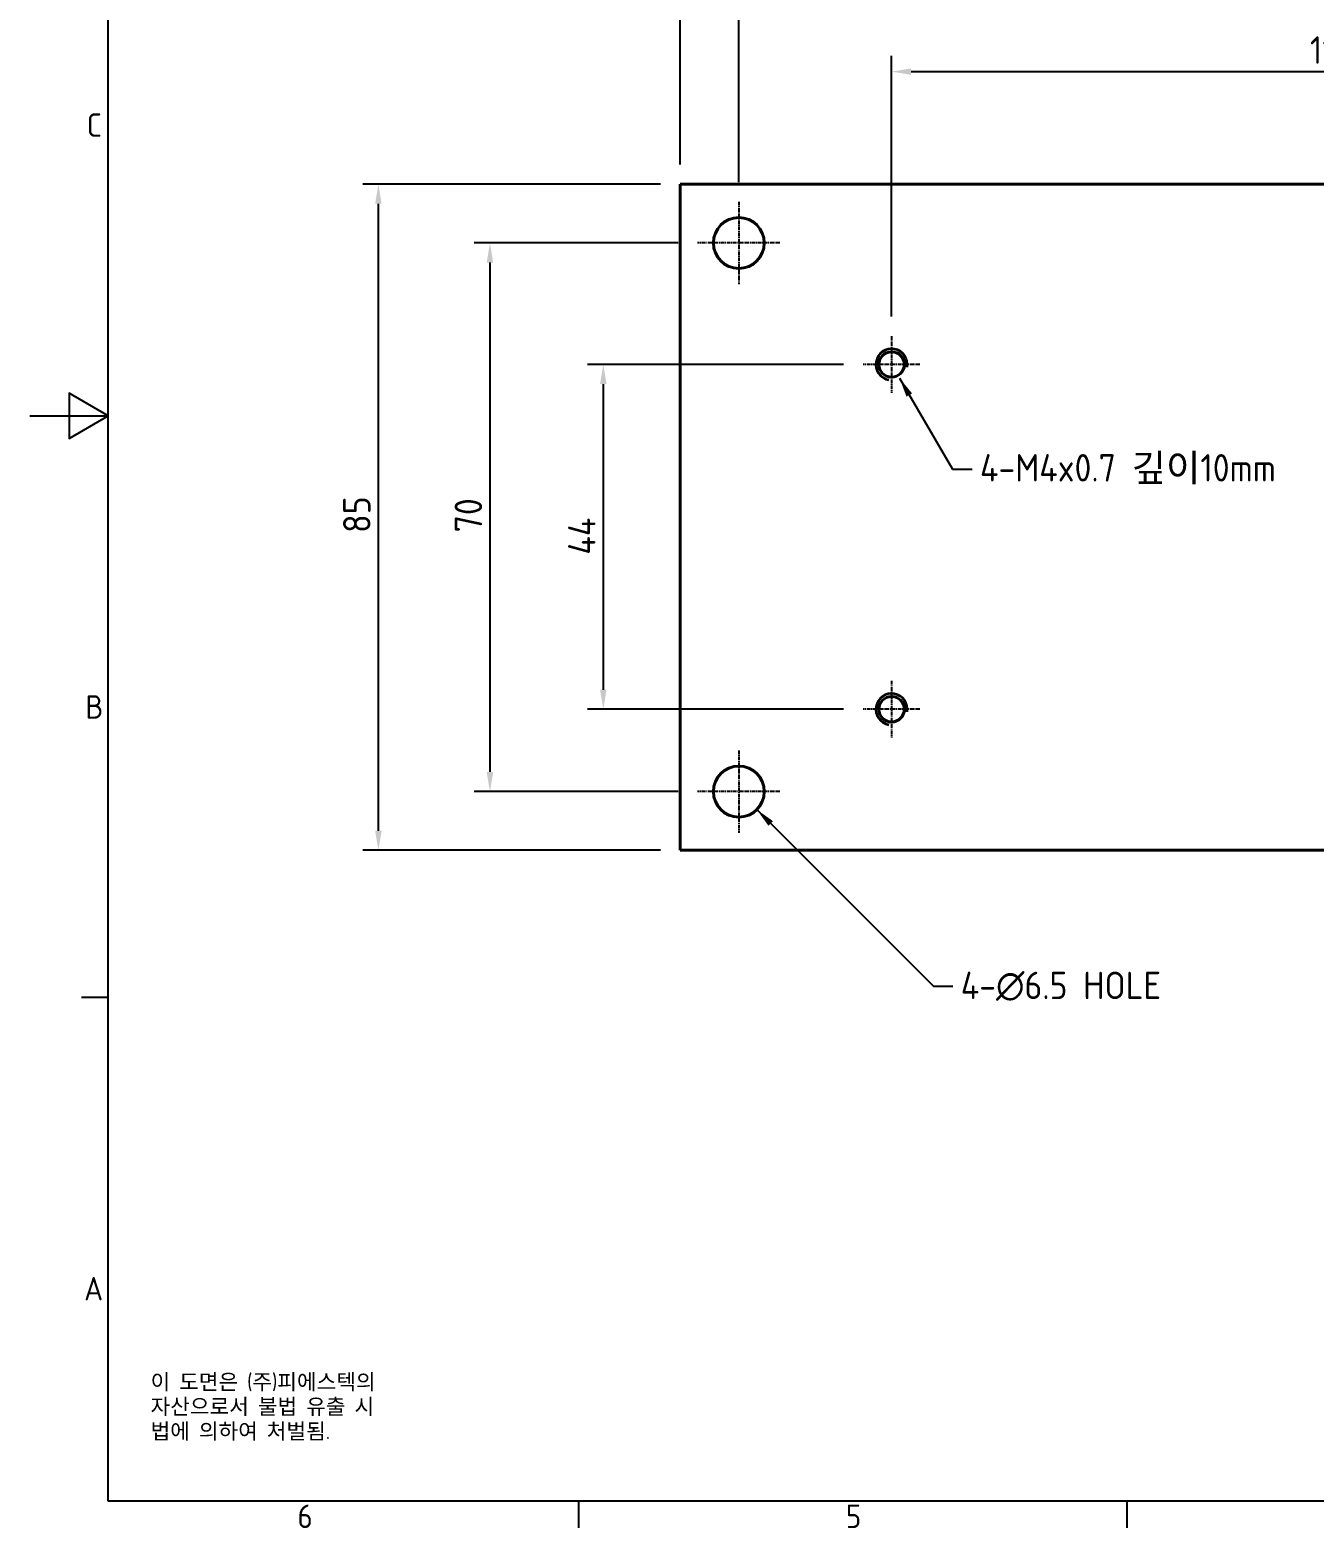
# Model space of a CAD drawing. Header units: millimetres. Extents: x 0 to 420, y 0 to 297.
# Drawn here: x 0 to 163.9, y 6.6 to 197.7 of the extents above; entities that cross this region are included whole.
import ezdxf

# ---------------------------------------------------------------- set-up
doc = ezdxf.new("R2010")
doc.units = ezdxf.units.MM
doc.linetypes.add('CHAIN', pattern=[0.7087, 0.4724, -0.0591, 0.1181, -0.0591])
doc.layers.get('0').update_dxf_attribs({"color": 3, "lineweight": 25, "true_color": 0x00ff00})
for name, color, linetype, lineweight, true_color in [('가시적인 것(ISO)', 3, 'Continuous', 40, 0x00ff00), ('가시적인 좁은 것(ISO)', 3, 'Continuous', 35, 0x00ff00), ('기호(ISO)', 5, 'Continuous', 25, 0x0000ff), ('중심 표식(ISO)', 1, 'Continuous', 25, 0xff0000), ('치수(ISO)', 2, 'Continuous', 25, 0xffff00)]:
    doc.layers.add(name, color=color, linetype=linetype, lineweight=lineweight, true_color=true_color)
doc.layers.add('경계(ISO)', color=7, linetype='Continuous', lineweight=25)
doc.styles.add('문자 텍스트_PSTEK_POSCO', font='isocp.shx')
doc.styles.add('치수 텍스트_PSTEK_POSCO', font='isocp.shx')
doc.dimstyles.new('치수_PSTEK_POSCO', dxfattribs={"dimtxt": 3.5, "dimasz": 2.5, "dimexe": 2, "dimexo": 2.5, "dimgap": 1, "dimtad": 1, "dimrnd": 1e-08, "dimdsep": 46, "dimtxsty": '치수 텍스트_PSTEK_POSCO', "dimcen": 0.09, "dimdle": 10, "dimclrd": 7, "dimclre": 7, "dimclrt": 2, "dimadec": 1, "dimazin": 2, "dimtfac": 1, "dimtmove": 0, "dimatfit": 3, "dimfxl": 1, "dimtolj": 1, "dimlwd": -1, "dimlwe": -1, "dimarcsym": 0})
doc.dimstyles.new('치수_PSTEK_POSCO$7', dxfattribs={"dimtxt": 3.5, "dimasz": 2.5, "dimexe": 2, "dimexo": 2.5, "dimgap": 1, "dimtad": 1, "dimrnd": 1e-08, "dimdsep": 46, "dimtxsty": '치수 텍스트_PSTEK_POSCO', "dimcen": 0.09, "dimdle": 10, "dimclrd": 7, "dimclre": 7, "dimclrt": 2, "dimadec": 1, "dimazin": 2, "dimtfac": 1, "dimtmove": 0, "dimatfit": 3, "dimfxl": 1, "dimtolj": 1, "dimlwd": -1, "dimlwe": -1, "dimarcsym": 0})

# ---------------------------------------------------------------- blocks, each defined once
blk = doc.blocks.new('경계 Default Border')
at = {"layer": '경계(ISO)'}
for p, q in [((10, 74.25000190734863), (6.599999666213989, 74.25000190734863)), ((70, 10), (70, 6.599999666213989)), ((140, 10), (140, 6.599999666213989))]:
    blk.add_line(p, q, dxfattribs=at)
at = {"layer": '경계(ISO)', "flags": 128}
for points in [[(10, 10), (10, 287.0000076293945), (410, 287.0000076293945), (410, 10), (10, 10)], [(0, 148.5000038146973), (10, 148.5000038146973), (5, 151.3867473602295), (5, 145.6132507324219), (10, 148.5000038146973)]]:
    blk.add_lwpolyline(points, dxfattribs=at)
at = {"layer": '경계(ISO)', "color": 2, "true_color": 0xffff00, "char_height": 3.00000011920929, "attachment_point": 7, "style": '문자 텍스트_PSTEK_POSCO'}
for s, insert in [('C', (7.244539400955009, 184.0963944559917)), ('B', (7.078270083685684, 109.8463944559917)), ('A', (6.914400698149937, 35.61784856929444)), ('6', (34.14453946055966, 6.57139439638704)), ('5', (104.1445394605597, 6.57139439638704))]:
    blk.add_mtext(s, dxfattribs=dict(at, insert=insert))
blk = doc.blocks.new('*D23')
at = {"layer": 'Defpoints', "color": 0, "transparency": 16777216}
for p in [(44.46972043769205, 178.0499717600621), (82.97318835649902, 178.0499717600621), (82.97318835649901, 93.0499717600621)]:
    blk.add_point(p, dxfattribs=at)
at = {"layer": '치수(ISO)', "color": 7, "transparency": 16777216}
for p, q in [((80.47318835649902, 178.0499717600621), (42.46972043769205, 178.0499717600621)), ((44.46972043769203, 95.5499717600621), (44.46972043769205, 175.5499717600621)), ((80.47318835649901, 93.0499717600621), (42.46972043769203, 93.0499717600621))]:
    blk.add_line(p, q, dxfattribs=at)
for points in [[(44.05305377102538, 175.5499717600621), (44.88638710435871, 175.5499717600621), (44.46972043769205, 178.0499717600621)], [(44.05305377102537, 95.5499717600621), (44.8863871043587, 95.5499717600621), (44.46972043769203, 93.0499717600621)]]:
    blk.add_solid(points, dxfattribs=at)
at = {"layer": '치수(ISO)', "color": 2, "transparency": 16777216, "insert": (41.71972043769202, 133.5524843866468), "char_height": 3.5, "attachment_point": 4, "rotation": 90, "style": '치수 텍스트_PSTEK_POSCO'}
blk.add_mtext('\\A1;85', dxfattribs=at)
blk = doc.blocks.new('*D24')
at = {"layer": 'Defpoints', "color": 0, "transparency": 16777216}
for p in [(247.973188356499, 219.8047559288247), (82.97318835649902, 178.0499717600621), (247.973188356499, 178.0499717600621)]:
    blk.add_point(p, dxfattribs=at)
at = {"layer": '치수(ISO)', "color": 7, "transparency": 16777216}
for p, q in [((82.97318835649902, 180.5499717600621), (82.97318835649902, 221.8047559288247)), ((247.973188356499, 180.5499717600621), (247.973188356499, 221.8047559288247)), ((85.47318835649902, 219.8047559288247), (245.473188356499, 219.8047559288247))]:
    blk.add_line(p, q, dxfattribs=at)
for points in [[(85.47318835649902, 220.2214225954913), (85.47318835649902, 219.388089262158), (82.97318835649902, 219.8047559288247)], [(245.473188356499, 220.2214225954913), (245.473188356499, 219.388089262158), (247.973188356499, 219.8047559288247)]]:
    blk.add_solid(points, dxfattribs=at)
at = {"layer": '치수(ISO)', "color": 2, "transparency": 16777216, "insert": (162.6007009830838, 222.5547559288247), "char_height": 3.5, "attachment_point": 4, "style": '치수 텍스트_PSTEK_POSCO'}
blk.add_mtext('\\A1;165', dxfattribs=at)
blk = doc.blocks.new('*D25')
at = {"layer": 'Defpoints', "color": 0, "transparency": 16777216}
for p in [(85.223188356499, 170.5499717600621), (58.71168331022479, 100.5499717600621), (85.223188356499, 100.5499717600621)]:
    blk.add_point(p, dxfattribs=at)
at = {"layer": '치수(ISO)', "color": 7, "transparency": 16777216}
for p, q in [((82.723188356499, 170.5499717600621), (56.71168331022481, 170.5499717600621)), ((58.71168331022481, 168.0499717600621), (58.71168331022479, 103.0499717600621)), ((82.723188356499, 100.5499717600621), (56.71168331022479, 100.5499717600621))]:
    blk.add_line(p, q, dxfattribs=at)
for points in [[(58.29501664355814, 168.0499717600621), (59.12834997689147, 168.0499717600621), (58.71168331022481, 170.5499717600621)], [(58.29501664355813, 103.0499717600621), (59.12834997689146, 103.0499717600621), (58.71168331022479, 100.5499717600621)]]:
    blk.add_solid(points, dxfattribs=at)
at = {"layer": '치수(ISO)', "color": 2, "transparency": 16777216, "insert": (55.96168331022478, 133.6235938073062), "char_height": 3.5, "attachment_point": 4, "rotation": 90, "style": '치수 텍스트_PSTEK_POSCO'}
blk.add_mtext('\\A1;70', dxfattribs=at)
blk = doc.blocks.new('*D26')
at = {"layer": 'Defpoints', "color": 0, "transparency": 16777216}
for p in [(240.473188356499, 206.6588185544748), (90.47318835649901, 175.7999717600621), (240.473188356499, 175.7999717600621)]:
    blk.add_point(p, dxfattribs=at)
at = {"layer": '치수(ISO)', "color": 7, "transparency": 16777216}
for p, q in [((90.47318835649901, 178.2999717600621), (90.47318835649901, 208.6588185544748)), ((240.473188356499, 178.2999717600621), (240.473188356499, 208.6588185544748)), ((92.97318835649901, 206.6588185544748), (237.973188356499, 206.6588185544748))]:
    blk.add_line(p, q, dxfattribs=at)
for points in [[(92.97318835649901, 207.0754852211415), (92.97318835649901, 206.2421518878081), (90.47318835649901, 206.6588185544748)], [(237.973188356499, 207.0754852211415), (237.973188356499, 206.2421518878081), (240.473188356499, 206.6588185544748)]]:
    blk.add_solid(points, dxfattribs=at)
at = {"layer": '치수(ISO)', "color": 2, "transparency": 16777216, "insert": (162.6718104037431, 209.4088185544748), "char_height": 3.5, "attachment_point": 4, "style": '치수 텍스트_PSTEK_POSCO'}
blk.add_mtext('\\A1;150', dxfattribs=at)
blk = doc.blocks.new('*D27')
at = {"layer": 'Defpoints', "color": 0, "transparency": 16777216}
for p in [(220.973188356499, 192.4168566084683), (109.973188356499, 158.6709717600621), (220.973188356499, 158.6709717600621)]:
    blk.add_point(p, dxfattribs=at)
at = {"layer": '치수(ISO)', "color": 7, "transparency": 16777216}
for p, q in [((109.973188356499, 161.1709717600621), (109.973188356499, 194.4168566084683)), ((220.973188356499, 161.1709717600621), (220.973188356499, 194.4168566084683)), ((112.473188356499, 192.4168566084683), (218.473188356499, 192.4168566084683))]:
    blk.add_line(p, q, dxfattribs=at)
for points in [[(112.473188356499, 192.833523275135), (112.473188356499, 192.0001899418016), (109.973188356499, 192.4168566084683)], [(218.473188356499, 192.833523275135), (218.473188356499, 192.0001899418016), (220.973188356499, 192.4168566084683)]]:
    blk.add_solid(points, dxfattribs=at)
at = {"layer": '치수(ISO)', "color": 2, "transparency": 16777216, "insert": (163.373188356499, 195.1668566084683), "char_height": 3.5, "attachment_point": 4, "style": '치수 텍스트_PSTEK_POSCO'}
blk.add_mtext('\\A1;111', dxfattribs=at)
blk = doc.blocks.new('*D28')
at = {"layer": 'Defpoints', "color": 0, "transparency": 16777216}
for p in [(106.352188356499, 155.0499717600621), (73.17970908549614, 111.0499717600621), (106.352188356499, 111.0499717600621)]:
    blk.add_point(p, dxfattribs=at)
at = {"layer": '치수(ISO)', "color": 7, "transparency": 16777216}
for p, q in [((103.852188356499, 155.0499717600621), (71.17970908549614, 155.0499717600621)), ((73.17970908549614, 152.5499717600621), (73.17970908549614, 113.5499717600621)), ((103.852188356499, 111.0499717600621), (71.17970908549614, 111.0499717600621))]:
    blk.add_line(p, q, dxfattribs=at)
for points in [[(72.76304241882947, 152.5499717600621), (73.59637575216281, 152.5499717600621), (73.17970908549614, 155.0499717600621)], [(72.76304241882947, 113.5499717600621), (73.59637575216281, 113.5499717600621), (73.17970908549614, 111.0499717600621)]]:
    blk.add_solid(points, dxfattribs=at)
at = {"layer": '치수(ISO)', "color": 2, "transparency": 16777216, "insert": (70.42970908549613, 130.7749717600621), "char_height": 3.5, "attachment_point": 4, "rotation": 90, "style": '치수 텍스트_PSTEK_POSCO'}
blk.add_mtext('\\A1;44', dxfattribs=at)

msp = doc.modelspace()

# ---------------------------------------------------------------- linework, layer by layer
at = {"layer": '가시적인 것(ISO)'}
for p, q in [((82.97318835649902, 178.0499717600621), (247.973188356499, 178.0499717600621)), ((82.97318835649901, 93.0499717600621), (82.97318835649902, 178.0499717600621)), ((247.973188356499, 93.04997176006209), (82.97318835649904, 93.0499717600621))]:
    msp.add_line(p, q, dxfattribs=at)
for centre, radius in [((90.47318835649901, 170.5499717600621), 3.25), ((109.973188356499, 155.0499717600621), 1.621), ((109.973188356499, 111.0499717600621), 1.621), ((90.47318835649901, 100.5499717600621), 3.25)]:
    msp.add_circle(centre, radius, dxfattribs=at)
at = {"layer": '가시적인 좁은 것(ISO)'}
for centre, radius, start in [((109.973188356499, 155.0499717600621), 2, 350.000000000002), ((109.973188356499, 111.0499717600621), 2.000000000000002, 350.0000000000014)]:
    msp.add_arc(centre, radius, start, 259.9999999999508, dxfattribs=at)
at = {"layer": '중심 표식(ISO)', "linetype": 'CHAIN'}
for p, q in [((90.47318835649901, 175.7999717600621), (90.47318835649901, 165.2999717600621)), ((95.72318835649901, 170.5499717600621), (85.223188356499, 170.5499717600621)), ((109.973188356499, 158.6709717600621), (109.973188356499, 151.4289717600621)), ((113.594188356499, 155.0499717600621), (106.352188356499, 155.0499717600621)), ((109.973188356499, 114.6709717600621), (109.973188356499, 107.4289717600621)), ((113.594188356499, 111.0499717600621), (106.352188356499, 111.0499717600621)), ((90.47318835649901, 105.7999717600621), (90.47318835649901, 95.2999717600621)), ((95.72318835649901, 100.5499717600621), (85.223188356499, 100.5499717600621))]:
    msp.add_line(p, q, dxfattribs=at)

# ---------------------------------------------------------------- block references
msp.add_blockref('경계 Default Border', (0, 0))

# ---------------------------------------------------------------- texts
at = {"layer": '기호(ISO)', "color": 2, "true_color": 0xffff00, "char_height": 3.499999940395355, "attachment_point": 4, "line_spacing_factor": 0.612500011920929, "style": '치수 텍스트_PSTEK_POSCO'}
for s, insert, width in [('{4-M4x0.7 깊이10mm}', (121.251407735213, 141.6726691964882), 46.27099776268004), ('{4-\\fAIGDT|b0|i0;\\H3.5000;n\\fisocp|b0|i0;\\H3.5000;6.5 HOLE}', (118.8040487747245, 75.70165631285282), 29.89468439817429)]:
    msp.add_mtext(s, dxfattribs=dict(at, insert=insert, width=width))
at = {"layer": '기호(ISO)', "color": 7, "insert": (15.39462540488438, 26.22827243992431), "char_height": 2.000000029802322, "width": 51.24013826054251, "attachment_point": 1, "line_spacing_factor": 0.9442214369773865, "style": '문자 텍스트_PSTEK_POSCO'}
msp.add_mtext('{이 도면은 (주)피에스텍의\\P자산으로서 불법 유출 시 \\P법에 의하여 처벌됨.}', dxfattribs=at)

# ---------------------------------------------------------------- dimensions: what is measured, and where the dimension line sits
at = {"layer": '치수(ISO)', "color": 7}
for base, p1, p2, angle, picture, middle in [((247.973188356499, 219.8047559288247), (82.97318835649902, 178.0499717600621), (247.973188356499, 178.0499717600621), 180, '*D24', (165.473188356499, 219.8047559288247)), ((240.473188356499, 206.6588185544748), (90.47318835649901, 175.7999717600621), (240.473188356499, 175.7999717600621), 180, '*D26', (165.473188356499, 206.6588185544748)), ((220.973188356499, 192.4168566084683), (109.973188356499, 158.6709717600621), (220.973188356499, 158.6709717600621), 180, '*D27', (165.473188356499, 192.4168566084683)), ((44.46972043769205, 178.0499717600621), (82.97318835649901, 93.0499717600621), (82.97318835649902, 178.0499717600621), 90, '*D23', (44.46972043769202, 135.5499717600621)), ((58.71168331022479, 100.5499717600621), (85.223188356499, 170.5499717600621), (85.223188356499, 100.5499717600621), 90, '*D25', (58.71168331022478, 135.5499717600621)), ((73.17970908549614, 111.0499717600621), (106.352188356499, 155.0499717600621), (106.352188356499, 111.0499717600621), 90, '*D28', (73.17970908549613, 133.0499717600621))]:
    dim = msp.add_linear_dim(base=base, p1=p1, p2=p2, angle=angle, dimstyle='치수_PSTEK_POSCO', override={"dimdec": 2, "dimtp": 0, "dimtm": -0, "dimtdec": 2, "dimtofl": 0, "dimatfit": 1}, dxfattribs=at)
    dim.commit()
    dim.dimension.update_dxf_attribs({"geometry": picture, "text_midpoint": middle, "dimtype": 160})

# ---------------------------------------------------------------- leaders
at = {"layer": '기호(ISO)', "color": 7, "annotation_type": 0, "has_hookline": 1, "hookline_direction": 0}
for points, text_width in [([(110.9731883564993, 153.3179209524934), (117.751407735213, 141.6726691964882), (120.251407735213, 141.6726691964882)], 40.1214590250601), ([(92.77128539535562, 98.25187472120616), (115.3040487747245, 75.70165631285282), (117.8040487747245, 75.70165631285282)], 28.0075271074893)]:
    msp.add_leader(points, dimstyle='치수_PSTEK_POSCO$7', override={"dimtad": 0}, dxfattribs=dict(at, text_width=text_width))

doc.saveas('drawing.dxf')
